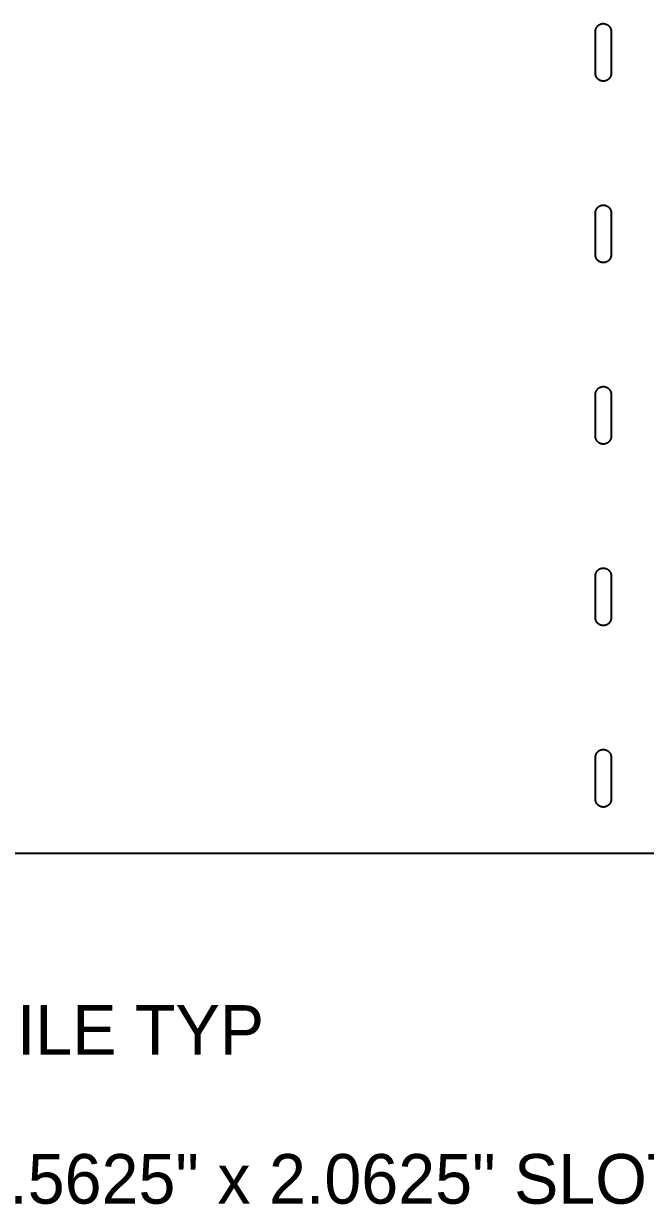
# Model space of a CAD drawing. Header units: inches. Extents: x 4 to 268, y 4 to 172.
# Drawn here: x 55.03 to 77.29, y 65.85 to 108.14 of the extents above; entities that cross this region are included whole.
import ezdxf

# ---------------------------------------------------------------- set-up
doc = ezdxf.new("R2010")
doc.units = ezdxf.units.IN
doc.header["$MEASUREMENT"] = 0

msp = doc.modelspace()

# ---------------------------------------------------------------- linework, layer by layer
at = {"layer": 'OUTLINE'}
for p, q in [((75.507, 107.875), (75.508, 107.889)), ((75.507, 107.861), (75.507, 107.875)), ((75.507, 106.361), (75.507, 107.861)), ((75.508, 107.889), (75.51, 107.902)), ((75.51, 107.902), (75.512, 107.916)), ((75.512, 107.916), (75.515, 107.929)), ((75.515, 107.929), (75.519, 107.943)), ((75.519, 107.943), (75.523, 107.956)), ((75.523, 107.956), (75.528, 107.969)), ((75.528, 107.969), (75.534, 107.981)), ((75.534, 107.981), (75.54, 107.994)), ((75.54, 107.994), (75.547, 108.006)), ((75.547, 108.006), (75.554, 108.017)), ((75.554, 108.017), (75.562, 108.029)), ((75.562, 108.029), (75.571, 108.04)), ((75.571, 108.04), (75.58, 108.05)), ((75.58, 108.05), (75.589, 108.06)), ((75.589, 108.06), (75.599, 108.07)), ((75.599, 108.07), (75.61, 108.079)), ((75.61, 108.079), (75.621, 108.087)), ((75.621, 108.087), (75.632, 108.095)), ((75.632, 108.095), (75.644, 108.102)), ((75.644, 108.102), (75.656, 108.109)), ((75.656, 108.109), (75.668, 108.115)), ((75.668, 108.115), (75.681, 108.121)), ((75.681, 108.121), (75.693, 108.126)), ((75.693, 108.126), (75.707, 108.13)), ((75.707, 108.13), (75.72, 108.134)), ((75.72, 108.134), (75.733, 108.137)), ((75.733, 108.137), (75.747, 108.139)), ((75.747, 108.139), (75.761, 108.141)), ((75.761, 108.141), (75.774, 108.142)), ((75.774, 108.142), (75.788, 108.142)), ((75.788, 108.142), (75.802, 108.142)), ((75.802, 108.142), (75.816, 108.141)), ((75.816, 108.141), (75.829, 108.139)), ((75.829, 108.139), (75.843, 108.137)), ((75.843, 108.137), (75.857, 108.134)), ((75.857, 108.134), (75.87, 108.13)), ((75.87, 108.13), (75.883, 108.126)), ((75.883, 108.126), (75.896, 108.121)), ((75.896, 108.121), (75.908, 108.115)), ((75.908, 108.115), (75.921, 108.109)), ((75.921, 108.109), (75.933, 108.102)), ((75.933, 108.102), (75.944, 108.095)), ((75.944, 108.095), (75.956, 108.087)), ((75.956, 108.087), (75.967, 108.079)), ((75.967, 108.079), (75.977, 108.07)), ((75.977, 108.07), (75.987, 108.06)), ((75.987, 108.06), (75.997, 108.05)), ((75.997, 108.05), (76.006, 108.04)), ((76.006, 108.04), (76.014, 108.029)), ((76.014, 108.029), (76.022, 108.017)), ((76.022, 108.017), (76.029, 108.006)), ((76.029, 108.006), (76.036, 107.994)), ((76.036, 107.994), (76.042, 107.981)), ((76.042, 107.981), (76.048, 107.969)), ((76.048, 107.969), (76.053, 107.956)), ((76.053, 107.956), (76.057, 107.943)), ((76.057, 107.943), (76.061, 107.929)), ((76.061, 107.929), (76.064, 107.916)), ((76.064, 107.916), (76.066, 107.902)), ((76.066, 107.902), (76.068, 107.889)), ((76.068, 107.889), (76.069, 107.875)), ((76.069, 107.875), (76.069, 107.861)), ((76.069, 107.861), (76.069, 106.361)), ((75.507, 106.354), (75.507, 106.361)), ((75.507, 106.347), (75.507, 106.354)), ((75.508, 106.34), (75.507, 106.347)), ((75.508, 106.334), (75.508, 106.34)), ((75.509, 106.327), (75.508, 106.334)), ((75.51, 106.32), (75.509, 106.327)), ((75.511, 106.313), (75.51, 106.32)), ((75.512, 106.306), (75.511, 106.313)), ((75.514, 106.299), (75.512, 106.306)), ((75.515, 106.293), (75.514, 106.299)), ((75.517, 106.286), (75.515, 106.293)), ((75.519, 106.279), (75.517, 106.286)), ((75.521, 106.273), (75.519, 106.279)), ((75.523, 106.266), (75.521, 106.273)), ((75.526, 106.26), (75.523, 106.266)), ((75.528, 106.253), (75.526, 106.26)), ((75.531, 106.247), (75.528, 106.253)), ((75.534, 106.241), (75.531, 106.247)), ((75.537, 106.235), (75.534, 106.241)), ((75.54, 106.229), (75.537, 106.235)), ((75.543, 106.222), (75.54, 106.229)), ((75.547, 106.217), (75.543, 106.222)), ((75.551, 106.211), (75.547, 106.217)), ((75.554, 106.205), (75.551, 106.211)), ((75.558, 106.199), (75.554, 106.205)), ((75.562, 106.194), (75.558, 106.199)), ((75.566, 106.188), (75.562, 106.194)), ((75.571, 106.183), (75.566, 106.188)), ((75.575, 106.177), (75.571, 106.183)), ((75.58, 106.172), (75.575, 106.177)), ((75.584, 106.167), (75.58, 106.172)), ((75.589, 106.162), (75.584, 106.167)), ((75.594, 106.157), (75.589, 106.162)), ((75.599, 106.153), (75.594, 106.157)), ((75.982, 106.157), (75.977, 106.153)), ((75.987, 106.162), (75.982, 106.157)), ((75.992, 106.167), (75.987, 106.162)), ((75.997, 106.172), (75.992, 106.167)), ((76.001, 106.177), (75.997, 106.172)), ((76.006, 106.183), (76.001, 106.177)), ((76.01, 106.188), (76.006, 106.183)), ((76.014, 106.194), (76.01, 106.188)), ((76.018, 106.199), (76.014, 106.194)), ((76.022, 106.205), (76.018, 106.199)), ((76.026, 106.211), (76.022, 106.205)), ((76.029, 106.217), (76.026, 106.211)), ((76.033, 106.222), (76.029, 106.217)), ((76.036, 106.229), (76.033, 106.222)), ((76.039, 106.235), (76.036, 106.229)), ((76.042, 106.241), (76.039, 106.235)), ((76.045, 106.247), (76.042, 106.241)), ((76.048, 106.253), (76.045, 106.247)), ((76.051, 106.26), (76.048, 106.253)), ((76.053, 106.266), (76.051, 106.26)), ((76.055, 106.273), (76.053, 106.266)), ((76.057, 106.279), (76.055, 106.273)), ((76.059, 106.286), (76.057, 106.279)), ((76.061, 106.293), (76.059, 106.286)), ((76.063, 106.299), (76.061, 106.293)), ((76.064, 106.306), (76.063, 106.299)), ((76.065, 106.313), (76.064, 106.306)), ((76.066, 106.32), (76.065, 106.313)), ((76.067, 106.327), (76.066, 106.32)), ((76.068, 106.334), (76.067, 106.327)), ((76.069, 106.34), (76.068, 106.334)), ((76.069, 106.361), (76.069, 106.354)), ((76.069, 106.354), (76.069, 106.347)), ((76.069, 106.347), (76.069, 106.34)), ((75.604, 106.148), (75.599, 106.153)), ((75.61, 106.144), (75.604, 106.148)), ((75.615, 106.139), (75.61, 106.144)), ((75.621, 106.135), (75.615, 106.139)), ((75.626, 106.131), (75.621, 106.135)), ((75.632, 106.127), (75.626, 106.131)), ((75.638, 106.123), (75.632, 106.127)), ((75.644, 106.12), (75.638, 106.123)), ((75.65, 106.116), (75.644, 106.12)), ((75.656, 106.113), (75.65, 106.116)), ((75.662, 106.11), (75.656, 106.113)), ((75.668, 106.107), (75.662, 106.11)), ((75.674, 106.104), (75.668, 106.107)), ((75.681, 106.101), (75.674, 106.104)), ((75.687, 106.099), (75.681, 106.101)), ((75.693, 106.096), (75.687, 106.099)), ((75.7, 106.094), (75.693, 106.096)), ((75.707, 106.092), (75.7, 106.094)), ((75.713, 106.09), (75.707, 106.092)), ((75.72, 106.088), (75.713, 106.09)), ((75.727, 106.087), (75.72, 106.088)), ((75.733, 106.085), (75.727, 106.087)), ((75.74, 106.084), (75.733, 106.085)), ((75.747, 106.083), (75.74, 106.084)), ((75.754, 106.082), (75.747, 106.083)), ((75.761, 106.081), (75.754, 106.082)), ((75.768, 106.081), (75.761, 106.081)), ((75.774, 106.08), (75.768, 106.081)), ((75.781, 106.08), (75.774, 106.08)), ((75.788, 106.08), (75.781, 106.08)), ((75.795, 106.08), (75.788, 106.08)), ((75.802, 106.08), (75.795, 106.08)), ((75.809, 106.081), (75.802, 106.08)), ((75.816, 106.081), (75.809, 106.081)), ((75.823, 106.082), (75.816, 106.081)), ((75.829, 106.083), (75.823, 106.082)), ((75.836, 106.084), (75.829, 106.083)), ((75.843, 106.085), (75.836, 106.084)), ((75.85, 106.087), (75.843, 106.085)), ((75.857, 106.088), (75.85, 106.087)), ((75.863, 106.09), (75.857, 106.088)), ((75.87, 106.092), (75.863, 106.09)), ((75.876, 106.094), (75.87, 106.092)), ((75.883, 106.096), (75.876, 106.094)), ((75.889, 106.099), (75.883, 106.096)), ((75.896, 106.101), (75.889, 106.099)), ((75.902, 106.104), (75.896, 106.101)), ((75.908, 106.107), (75.902, 106.104)), ((75.915, 106.11), (75.908, 106.107)), ((75.921, 106.113), (75.915, 106.11)), ((75.927, 106.116), (75.921, 106.113)), ((75.933, 106.12), (75.927, 106.116)), ((75.939, 106.123), (75.933, 106.12)), ((75.944, 106.127), (75.939, 106.123)), ((75.95, 106.131), (75.944, 106.127)), ((75.956, 106.135), (75.95, 106.131)), ((75.961, 106.139), (75.956, 106.135)), ((75.967, 106.144), (75.961, 106.139)), ((75.972, 106.148), (75.967, 106.144)), ((75.977, 106.153), (75.972, 106.148)), ((75.54, 101.494), (75.547, 101.506)), ((75.547, 101.506), (75.554, 101.517)), ((75.554, 101.517), (75.562, 101.529)), ((75.562, 101.529), (75.571, 101.54)), ((75.571, 101.54), (75.58, 101.55)), ((75.58, 101.55), (75.589, 101.56)), ((75.589, 101.56), (75.599, 101.57)), ((75.599, 101.57), (75.61, 101.579)), ((75.61, 101.579), (75.621, 101.587)), ((75.621, 101.587), (75.632, 101.595)), ((75.632, 101.595), (75.644, 101.602)), ((75.644, 101.602), (75.656, 101.609)), ((75.656, 101.609), (75.668, 101.615)), ((75.668, 101.615), (75.681, 101.621)), ((75.681, 101.621), (75.693, 101.626)), ((75.693, 101.626), (75.707, 101.63)), ((75.707, 101.63), (75.72, 101.634)), ((75.72, 101.634), (75.733, 101.637)), ((75.733, 101.637), (75.747, 101.639)), ((75.747, 101.639), (75.761, 101.641)), ((75.761, 101.641), (75.774, 101.642)), ((75.774, 101.642), (75.788, 101.642)), ((75.788, 101.642), (75.802, 101.642)), ((75.802, 101.642), (75.816, 101.641)), ((75.816, 101.641), (75.829, 101.639)), ((75.829, 101.639), (75.843, 101.637)), ((75.843, 101.637), (75.857, 101.634)), ((75.857, 101.634), (75.87, 101.63)), ((75.87, 101.63), (75.883, 101.626)), ((75.883, 101.626), (75.896, 101.621)), ((75.896, 101.621), (75.908, 101.615)), ((75.908, 101.615), (75.921, 101.609)), ((75.921, 101.609), (75.933, 101.602)), ((75.933, 101.602), (75.944, 101.595)), ((75.944, 101.595), (75.956, 101.587)), ((75.956, 101.587), (75.967, 101.579)), ((75.967, 101.579), (75.977, 101.57)), ((75.977, 101.57), (75.987, 101.56)), ((75.987, 101.56), (75.997, 101.55)), ((75.997, 101.55), (76.006, 101.54)), ((76.006, 101.54), (76.014, 101.529)), ((76.014, 101.529), (76.022, 101.517)), ((76.022, 101.517), (76.029, 101.506)), ((76.029, 101.506), (76.036, 101.494)), ((75.507, 101.375), (75.508, 101.389)), ((75.507, 101.361), (75.507, 101.375)), ((75.507, 99.861), (75.507, 101.361)), ((75.508, 101.389), (75.51, 101.402)), ((75.51, 101.402), (75.512, 101.416)), ((75.512, 101.416), (75.515, 101.429)), ((75.515, 101.429), (75.519, 101.443)), ((75.519, 101.443), (75.523, 101.456)), ((75.523, 101.456), (75.528, 101.469)), ((75.528, 101.469), (75.534, 101.481)), ((75.534, 101.481), (75.54, 101.494)), ((76.036, 101.494), (76.042, 101.481)), ((76.042, 101.481), (76.048, 101.469)), ((76.048, 101.469), (76.053, 101.456)), ((76.053, 101.456), (76.057, 101.443)), ((76.057, 101.443), (76.061, 101.429)), ((76.061, 101.429), (76.064, 101.416)), ((76.064, 101.416), (76.066, 101.402)), ((76.066, 101.402), (76.068, 101.389)), ((76.068, 101.389), (76.069, 101.375)), ((76.069, 101.375), (76.069, 101.361)), ((76.069, 101.361), (76.069, 99.861)), ((75.507, 99.854), (75.507, 99.861)), ((75.507, 99.847), (75.507, 99.854)), ((75.508, 99.84), (75.507, 99.847)), ((75.508, 99.834), (75.508, 99.84)), ((75.509, 99.827), (75.508, 99.834)), ((75.51, 99.82), (75.509, 99.827)), ((75.511, 99.813), (75.51, 99.82)), ((75.512, 99.806), (75.511, 99.813)), ((76.065, 99.813), (76.064, 99.806)), ((76.066, 99.82), (76.065, 99.813)), ((76.067, 99.827), (76.066, 99.82)), ((76.068, 99.834), (76.067, 99.827)), ((76.069, 99.84), (76.068, 99.834)), ((76.069, 99.861), (76.069, 99.854)), ((76.069, 99.854), (76.069, 99.847)), ((76.069, 99.847), (76.069, 99.84)), ((75.514, 99.799), (75.512, 99.806)), ((75.515, 99.793), (75.514, 99.799)), ((75.517, 99.786), (75.515, 99.793)), ((75.519, 99.779), (75.517, 99.786)), ((75.521, 99.773), (75.519, 99.779)), ((75.523, 99.766), (75.521, 99.773)), ((75.526, 99.76), (75.523, 99.766)), ((75.528, 99.753), (75.526, 99.76)), ((75.531, 99.747), (75.528, 99.753)), ((75.534, 99.741), (75.531, 99.747)), ((75.537, 99.735), (75.534, 99.741)), ((75.54, 99.729), (75.537, 99.735)), ((75.543, 99.722), (75.54, 99.729)), ((75.547, 99.717), (75.543, 99.722)), ((75.551, 99.711), (75.547, 99.717)), ((75.554, 99.705), (75.551, 99.711)), ((75.558, 99.699), (75.554, 99.705)), ((75.562, 99.694), (75.558, 99.699)), ((75.566, 99.688), (75.562, 99.694)), ((75.571, 99.683), (75.566, 99.688)), ((75.575, 99.677), (75.571, 99.683)), ((75.58, 99.672), (75.575, 99.677)), ((75.584, 99.667), (75.58, 99.672)), ((75.589, 99.662), (75.584, 99.667)), ((75.594, 99.657), (75.589, 99.662)), ((75.599, 99.653), (75.594, 99.657)), ((75.604, 99.648), (75.599, 99.653)), ((75.61, 99.644), (75.604, 99.648)), ((75.615, 99.639), (75.61, 99.644)), ((75.621, 99.635), (75.615, 99.639)), ((75.626, 99.631), (75.621, 99.635)), ((75.632, 99.627), (75.626, 99.631)), ((75.638, 99.623), (75.632, 99.627)), ((75.644, 99.62), (75.638, 99.623)), ((75.65, 99.616), (75.644, 99.62)), ((75.656, 99.613), (75.65, 99.616)), ((75.662, 99.61), (75.656, 99.613)), ((75.668, 99.607), (75.662, 99.61)), ((75.674, 99.604), (75.668, 99.607)), ((75.681, 99.601), (75.674, 99.604)), ((75.687, 99.599), (75.681, 99.601)), ((75.693, 99.596), (75.687, 99.599)), ((75.7, 99.594), (75.693, 99.596)), ((75.707, 99.592), (75.7, 99.594)), ((75.713, 99.59), (75.707, 99.592)), ((75.72, 99.588), (75.713, 99.59)), ((75.727, 99.587), (75.72, 99.588)), ((75.733, 99.585), (75.727, 99.587)), ((75.74, 99.584), (75.733, 99.585)), ((75.747, 99.583), (75.74, 99.584)), ((75.754, 99.582), (75.747, 99.583)), ((75.761, 99.581), (75.754, 99.582)), ((75.768, 99.581), (75.761, 99.581)), ((75.774, 99.58), (75.768, 99.581)), ((75.781, 99.58), (75.774, 99.58)), ((75.788, 99.58), (75.781, 99.58)), ((75.795, 99.58), (75.788, 99.58)), ((75.802, 99.58), (75.795, 99.58)), ((75.809, 99.581), (75.802, 99.58)), ((75.816, 99.581), (75.809, 99.581)), ((75.823, 99.582), (75.816, 99.581)), ((75.829, 99.583), (75.823, 99.582)), ((75.836, 99.584), (75.829, 99.583)), ((75.843, 99.585), (75.836, 99.584)), ((75.85, 99.587), (75.843, 99.585)), ((75.857, 99.588), (75.85, 99.587)), ((75.863, 99.59), (75.857, 99.588)), ((75.87, 99.592), (75.863, 99.59)), ((75.876, 99.594), (75.87, 99.592)), ((75.883, 99.596), (75.876, 99.594)), ((75.889, 99.599), (75.883, 99.596)), ((75.896, 99.601), (75.889, 99.599)), ((75.902, 99.604), (75.896, 99.601)), ((75.908, 99.607), (75.902, 99.604)), ((75.915, 99.61), (75.908, 99.607)), ((75.921, 99.613), (75.915, 99.61)), ((75.927, 99.616), (75.921, 99.613)), ((75.933, 99.62), (75.927, 99.616)), ((75.939, 99.623), (75.933, 99.62)), ((75.944, 99.627), (75.939, 99.623)), ((75.95, 99.631), (75.944, 99.627)), ((75.956, 99.635), (75.95, 99.631)), ((75.961, 99.639), (75.956, 99.635)), ((75.967, 99.644), (75.961, 99.639)), ((75.972, 99.648), (75.967, 99.644)), ((75.977, 99.653), (75.972, 99.648)), ((75.982, 99.657), (75.977, 99.653)), ((75.987, 99.662), (75.982, 99.657)), ((75.992, 99.667), (75.987, 99.662)), ((75.997, 99.672), (75.992, 99.667)), ((76.001, 99.677), (75.997, 99.672)), ((76.006, 99.683), (76.001, 99.677)), ((76.01, 99.688), (76.006, 99.683)), ((76.014, 99.694), (76.01, 99.688)), ((76.018, 99.699), (76.014, 99.694)), ((76.022, 99.705), (76.018, 99.699)), ((76.026, 99.711), (76.022, 99.705)), ((76.029, 99.717), (76.026, 99.711)), ((76.033, 99.722), (76.029, 99.717)), ((76.036, 99.729), (76.033, 99.722)), ((76.039, 99.735), (76.036, 99.729)), ((76.042, 99.741), (76.039, 99.735)), ((76.045, 99.747), (76.042, 99.741)), ((76.048, 99.753), (76.045, 99.747)), ((76.051, 99.76), (76.048, 99.753)), ((76.053, 99.766), (76.051, 99.76)), ((76.055, 99.773), (76.053, 99.766)), ((76.057, 99.779), (76.055, 99.773)), ((76.059, 99.786), (76.057, 99.779)), ((76.061, 99.793), (76.059, 99.786)), ((76.063, 99.799), (76.061, 99.793)), ((76.064, 99.806), (76.063, 99.799)), ((75.507, 94.875), (75.508, 94.889)), ((75.507, 94.861), (75.507, 94.875)), ((75.507, 93.361), (75.507, 94.861)), ((75.508, 94.889), (75.51, 94.902)), ((75.51, 94.902), (75.512, 94.916)), ((75.512, 94.916), (75.515, 94.929)), ((75.515, 94.929), (75.519, 94.943)), ((75.519, 94.943), (75.523, 94.956)), ((75.523, 94.956), (75.528, 94.969)), ((75.528, 94.969), (75.534, 94.981)), ((75.534, 94.981), (75.54, 94.994)), ((75.54, 94.994), (75.547, 95.006)), ((75.547, 95.006), (75.554, 95.017)), ((75.554, 95.017), (75.562, 95.029)), ((75.562, 95.029), (75.571, 95.04)), ((75.571, 95.04), (75.58, 95.05)), ((75.58, 95.05), (75.589, 95.06)), ((75.589, 95.06), (75.599, 95.07)), ((75.599, 95.07), (75.61, 95.079)), ((75.61, 95.079), (75.621, 95.087)), ((75.621, 95.087), (75.632, 95.095)), ((75.632, 95.095), (75.644, 95.102)), ((75.644, 95.102), (75.656, 95.109)), ((75.656, 95.109), (75.668, 95.115)), ((75.668, 95.115), (75.681, 95.121)), ((75.681, 95.121), (75.693, 95.126)), ((75.693, 95.126), (75.707, 95.13)), ((75.707, 95.13), (75.72, 95.134)), ((75.72, 95.134), (75.733, 95.137)), ((75.733, 95.137), (75.747, 95.139)), ((75.747, 95.139), (75.761, 95.141)), ((75.761, 95.141), (75.774, 95.142)), ((75.774, 95.142), (75.788, 95.142)), ((75.788, 95.142), (75.802, 95.142)), ((75.802, 95.142), (75.816, 95.141)), ((75.816, 95.141), (75.829, 95.139)), ((75.829, 95.139), (75.843, 95.137)), ((75.843, 95.137), (75.857, 95.134)), ((75.857, 95.134), (75.87, 95.13)), ((75.87, 95.13), (75.883, 95.126)), ((75.883, 95.126), (75.896, 95.121)), ((75.896, 95.121), (75.908, 95.115)), ((75.908, 95.115), (75.921, 95.109)), ((75.921, 95.109), (75.933, 95.102)), ((75.933, 95.102), (75.944, 95.095)), ((75.944, 95.095), (75.956, 95.087)), ((75.956, 95.087), (75.967, 95.079)), ((75.967, 95.079), (75.977, 95.07)), ((75.977, 95.07), (75.987, 95.06)), ((75.987, 95.06), (75.997, 95.05)), ((75.997, 95.05), (76.006, 95.04)), ((76.006, 95.04), (76.014, 95.029)), ((76.014, 95.029), (76.022, 95.017)), ((76.022, 95.017), (76.029, 95.006)), ((76.029, 95.006), (76.036, 94.994)), ((76.036, 94.994), (76.042, 94.981)), ((76.042, 94.981), (76.048, 94.969)), ((76.048, 94.969), (76.053, 94.956)), ((76.053, 94.956), (76.057, 94.943)), ((76.057, 94.943), (76.061, 94.929)), ((76.061, 94.929), (76.064, 94.916)), ((76.064, 94.916), (76.066, 94.902)), ((76.066, 94.902), (76.068, 94.889)), ((76.068, 94.889), (76.069, 94.875)), ((76.069, 94.875), (76.069, 94.861)), ((76.069, 94.861), (76.069, 93.361)), ((75.507, 93.354), (75.507, 93.361)), ((75.507, 93.347), (75.507, 93.354)), ((75.508, 93.34), (75.507, 93.347)), ((75.508, 93.334), (75.508, 93.34)), ((75.509, 93.327), (75.508, 93.334)), ((75.51, 93.32), (75.509, 93.327)), ((75.511, 93.313), (75.51, 93.32)), ((75.512, 93.306), (75.511, 93.313)), ((75.514, 93.299), (75.512, 93.306)), ((75.515, 93.293), (75.514, 93.299)), ((75.517, 93.286), (75.515, 93.293)), ((75.519, 93.279), (75.517, 93.286)), ((75.521, 93.273), (75.519, 93.279)), ((75.523, 93.266), (75.521, 93.273)), ((75.526, 93.26), (75.523, 93.266)), ((75.528, 93.253), (75.526, 93.26)), ((75.531, 93.247), (75.528, 93.253)), ((75.534, 93.241), (75.531, 93.247)), ((75.537, 93.235), (75.534, 93.241)), ((75.54, 93.229), (75.537, 93.235)), ((75.543, 93.222), (75.54, 93.229)), ((75.547, 93.217), (75.543, 93.222)), ((75.551, 93.211), (75.547, 93.217)), ((75.554, 93.205), (75.551, 93.211)), ((75.558, 93.199), (75.554, 93.205)), ((75.562, 93.194), (75.558, 93.199)), ((75.566, 93.188), (75.562, 93.194)), ((75.571, 93.183), (75.566, 93.188)), ((75.575, 93.177), (75.571, 93.183)), ((75.58, 93.172), (75.575, 93.177)), ((75.584, 93.167), (75.58, 93.172)), ((75.589, 93.162), (75.584, 93.167)), ((75.594, 93.157), (75.589, 93.162)), ((75.599, 93.153), (75.594, 93.157)), ((75.604, 93.148), (75.599, 93.153)), ((75.61, 93.144), (75.604, 93.148)), ((75.615, 93.139), (75.61, 93.144)), ((75.621, 93.135), (75.615, 93.139)), ((75.626, 93.131), (75.621, 93.135)), ((75.632, 93.127), (75.626, 93.131)), ((75.638, 93.123), (75.632, 93.127)), ((75.644, 93.12), (75.638, 93.123)), ((75.65, 93.116), (75.644, 93.12)), ((75.656, 93.113), (75.65, 93.116)), ((75.662, 93.11), (75.656, 93.113)), ((75.668, 93.107), (75.662, 93.11)), ((75.674, 93.104), (75.668, 93.107)), ((75.681, 93.101), (75.674, 93.104)), ((75.687, 93.099), (75.681, 93.101)), ((75.693, 93.096), (75.687, 93.099)), ((75.7, 93.094), (75.693, 93.096)), ((75.707, 93.092), (75.7, 93.094)), ((75.713, 93.09), (75.707, 93.092)), ((75.72, 93.088), (75.713, 93.09)), ((75.727, 93.087), (75.72, 93.088)), ((75.733, 93.085), (75.727, 93.087)), ((75.74, 93.084), (75.733, 93.085)), ((75.747, 93.083), (75.74, 93.084)), ((75.754, 93.082), (75.747, 93.083)), ((75.761, 93.081), (75.754, 93.082)), ((75.768, 93.081), (75.761, 93.081)), ((75.774, 93.08), (75.768, 93.081)), ((75.781, 93.08), (75.774, 93.08)), ((75.788, 93.08), (75.781, 93.08)), ((75.795, 93.08), (75.788, 93.08)), ((75.802, 93.08), (75.795, 93.08)), ((75.809, 93.081), (75.802, 93.08)), ((75.816, 93.081), (75.809, 93.081)), ((75.823, 93.082), (75.816, 93.081)), ((75.829, 93.083), (75.823, 93.082)), ((75.836, 93.084), (75.829, 93.083)), ((75.843, 93.085), (75.836, 93.084)), ((75.85, 93.087), (75.843, 93.085)), ((75.857, 93.088), (75.85, 93.087)), ((75.863, 93.09), (75.857, 93.088)), ((75.87, 93.092), (75.863, 93.09)), ((75.876, 93.094), (75.87, 93.092)), ((75.883, 93.096), (75.876, 93.094)), ((75.889, 93.099), (75.883, 93.096)), ((75.896, 93.101), (75.889, 93.099)), ((75.902, 93.104), (75.896, 93.101)), ((75.908, 93.107), (75.902, 93.104)), ((75.915, 93.11), (75.908, 93.107)), ((75.921, 93.113), (75.915, 93.11)), ((75.927, 93.116), (75.921, 93.113)), ((75.933, 93.12), (75.927, 93.116)), ((75.939, 93.123), (75.933, 93.12)), ((75.944, 93.127), (75.939, 93.123)), ((75.95, 93.131), (75.944, 93.127)), ((75.956, 93.135), (75.95, 93.131)), ((75.961, 93.139), (75.956, 93.135)), ((75.967, 93.144), (75.961, 93.139)), ((75.972, 93.148), (75.967, 93.144)), ((75.977, 93.153), (75.972, 93.148)), ((75.982, 93.157), (75.977, 93.153)), ((75.987, 93.162), (75.982, 93.157)), ((75.992, 93.167), (75.987, 93.162)), ((75.997, 93.172), (75.992, 93.167)), ((76.001, 93.177), (75.997, 93.172)), ((76.006, 93.183), (76.001, 93.177)), ((76.01, 93.188), (76.006, 93.183)), ((76.014, 93.194), (76.01, 93.188)), ((76.018, 93.199), (76.014, 93.194)), ((76.022, 93.205), (76.018, 93.199)), ((76.026, 93.211), (76.022, 93.205)), ((76.029, 93.217), (76.026, 93.211)), ((76.033, 93.222), (76.029, 93.217)), ((76.036, 93.229), (76.033, 93.222)), ((76.039, 93.235), (76.036, 93.229)), ((76.042, 93.241), (76.039, 93.235)), ((76.045, 93.247), (76.042, 93.241)), ((76.048, 93.253), (76.045, 93.247)), ((76.051, 93.26), (76.048, 93.253)), ((76.053, 93.266), (76.051, 93.26)), ((76.055, 93.273), (76.053, 93.266)), ((76.057, 93.279), (76.055, 93.273)), ((76.059, 93.286), (76.057, 93.279)), ((76.061, 93.293), (76.059, 93.286)), ((76.063, 93.299), (76.061, 93.293)), ((76.064, 93.306), (76.063, 93.299)), ((76.065, 93.313), (76.064, 93.306)), ((76.066, 93.32), (76.065, 93.313)), ((76.067, 93.327), (76.066, 93.32)), ((76.068, 93.334), (76.067, 93.327)), ((76.069, 93.34), (76.068, 93.334)), ((76.069, 93.361), (76.069, 93.354)), ((76.069, 93.354), (76.069, 93.347)), ((76.069, 93.347), (76.069, 93.34)), ((75.508, 88.389), (75.51, 88.402)), ((75.51, 88.402), (75.512, 88.416)), ((75.512, 88.416), (75.515, 88.429)), ((75.515, 88.429), (75.519, 88.443)), ((75.519, 88.443), (75.523, 88.456)), ((75.523, 88.456), (75.528, 88.469)), ((75.528, 88.469), (75.534, 88.481)), ((75.534, 88.481), (75.54, 88.494)), ((75.54, 88.494), (75.547, 88.506)), ((75.547, 88.506), (75.554, 88.517)), ((75.554, 88.517), (75.562, 88.529)), ((75.562, 88.529), (75.571, 88.54)), ((75.571, 88.54), (75.58, 88.55)), ((75.58, 88.55), (75.589, 88.56)), ((75.589, 88.56), (75.599, 88.57)), ((75.599, 88.57), (75.61, 88.579)), ((75.61, 88.579), (75.621, 88.587)), ((75.621, 88.587), (75.632, 88.595)), ((75.632, 88.595), (75.644, 88.602)), ((75.644, 88.602), (75.656, 88.609)), ((75.656, 88.609), (75.668, 88.615)), ((75.668, 88.615), (75.681, 88.621)), ((75.681, 88.621), (75.693, 88.626)), ((75.693, 88.626), (75.707, 88.63)), ((75.707, 88.63), (75.72, 88.634)), ((75.72, 88.634), (75.733, 88.637)), ((75.733, 88.637), (75.747, 88.639)), ((75.747, 88.639), (75.761, 88.641)), ((75.761, 88.641), (75.774, 88.642)), ((75.774, 88.642), (75.788, 88.642)), ((75.788, 88.642), (75.802, 88.642)), ((75.802, 88.642), (75.816, 88.641)), ((75.816, 88.641), (75.829, 88.639)), ((75.829, 88.639), (75.843, 88.637)), ((75.843, 88.637), (75.857, 88.634)), ((75.857, 88.634), (75.87, 88.63)), ((75.87, 88.63), (75.883, 88.626)), ((75.883, 88.626), (75.896, 88.621)), ((75.896, 88.621), (75.908, 88.615)), ((75.908, 88.615), (75.921, 88.609)), ((75.921, 88.609), (75.933, 88.602)), ((75.933, 88.602), (75.944, 88.595)), ((75.944, 88.595), (75.956, 88.587)), ((75.956, 88.587), (75.967, 88.579)), ((75.967, 88.579), (75.977, 88.57)), ((75.977, 88.57), (75.987, 88.56)), ((75.987, 88.56), (75.997, 88.55)), ((75.997, 88.55), (76.006, 88.54)), ((76.006, 88.54), (76.014, 88.529)), ((76.014, 88.529), (76.022, 88.517)), ((76.022, 88.517), (76.029, 88.506)), ((76.029, 88.506), (76.036, 88.494)), ((76.036, 88.494), (76.042, 88.481)), ((76.042, 88.481), (76.048, 88.469)), ((76.048, 88.469), (76.053, 88.456)), ((76.053, 88.456), (76.057, 88.443)), ((76.057, 88.443), (76.061, 88.429)), ((76.061, 88.429), (76.064, 88.416)), ((76.064, 88.416), (76.066, 88.402)), ((76.066, 88.402), (76.068, 88.389)), ((75.507, 88.375), (75.508, 88.389)), ((75.507, 88.361), (75.507, 88.375)), ((75.507, 86.861), (75.507, 88.361)), ((76.068, 88.389), (76.069, 88.375)), ((76.069, 88.375), (76.069, 88.361)), ((76.069, 88.361), (76.069, 86.861)), ((75.507, 86.854), (75.507, 86.861)), ((75.507, 86.847), (75.507, 86.854)), ((75.508, 86.84), (75.507, 86.847)), ((75.508, 86.834), (75.508, 86.84)), ((75.509, 86.827), (75.508, 86.834)), ((75.51, 86.82), (75.509, 86.827)), ((75.511, 86.813), (75.51, 86.82)), ((75.512, 86.806), (75.511, 86.813)), ((75.514, 86.799), (75.512, 86.806)), ((75.515, 86.793), (75.514, 86.799)), ((75.517, 86.786), (75.515, 86.793)), ((75.519, 86.779), (75.517, 86.786)), ((75.521, 86.773), (75.519, 86.779)), ((75.523, 86.766), (75.521, 86.773)), ((75.526, 86.76), (75.523, 86.766)), ((75.528, 86.753), (75.526, 86.76)), ((75.531, 86.747), (75.528, 86.753)), ((75.534, 86.741), (75.531, 86.747)), ((75.537, 86.735), (75.534, 86.741)), ((75.54, 86.729), (75.537, 86.735)), ((75.543, 86.722), (75.54, 86.729)), ((75.547, 86.717), (75.543, 86.722)), ((75.551, 86.711), (75.547, 86.717)), ((75.554, 86.705), (75.551, 86.711)), ((75.558, 86.699), (75.554, 86.705)), ((76.022, 86.705), (76.018, 86.699)), ((76.026, 86.711), (76.022, 86.705)), ((76.029, 86.717), (76.026, 86.711)), ((76.033, 86.722), (76.029, 86.717)), ((76.036, 86.729), (76.033, 86.722)), ((76.039, 86.735), (76.036, 86.729)), ((76.042, 86.741), (76.039, 86.735)), ((76.045, 86.747), (76.042, 86.741)), ((76.048, 86.753), (76.045, 86.747)), ((76.051, 86.76), (76.048, 86.753)), ((76.053, 86.766), (76.051, 86.76)), ((76.055, 86.773), (76.053, 86.766)), ((76.057, 86.779), (76.055, 86.773)), ((76.059, 86.786), (76.057, 86.779)), ((76.061, 86.793), (76.059, 86.786)), ((76.063, 86.799), (76.061, 86.793)), ((76.064, 86.806), (76.063, 86.799)), ((76.065, 86.813), (76.064, 86.806)), ((76.066, 86.82), (76.065, 86.813)), ((76.067, 86.827), (76.066, 86.82)), ((76.068, 86.834), (76.067, 86.827)), ((76.069, 86.84), (76.068, 86.834)), ((76.069, 86.861), (76.069, 86.854)), ((76.069, 86.854), (76.069, 86.847)), ((76.069, 86.847), (76.069, 86.84)), ((75.562, 86.694), (75.558, 86.699)), ((75.566, 86.688), (75.562, 86.694)), ((75.571, 86.683), (75.566, 86.688)), ((75.575, 86.677), (75.571, 86.683)), ((75.58, 86.672), (75.575, 86.677)), ((75.584, 86.667), (75.58, 86.672)), ((75.589, 86.662), (75.584, 86.667)), ((75.594, 86.657), (75.589, 86.662)), ((75.599, 86.653), (75.594, 86.657)), ((75.604, 86.648), (75.599, 86.653)), ((75.61, 86.644), (75.604, 86.648)), ((75.615, 86.639), (75.61, 86.644)), ((75.621, 86.635), (75.615, 86.639)), ((75.626, 86.631), (75.621, 86.635)), ((75.632, 86.627), (75.626, 86.631)), ((75.638, 86.623), (75.632, 86.627)), ((75.644, 86.62), (75.638, 86.623)), ((75.65, 86.616), (75.644, 86.62)), ((75.656, 86.613), (75.65, 86.616)), ((75.662, 86.61), (75.656, 86.613)), ((75.668, 86.607), (75.662, 86.61)), ((75.674, 86.604), (75.668, 86.607)), ((75.681, 86.601), (75.674, 86.604)), ((75.687, 86.599), (75.681, 86.601)), ((75.693, 86.596), (75.687, 86.599)), ((75.7, 86.594), (75.693, 86.596)), ((75.707, 86.592), (75.7, 86.594)), ((75.713, 86.59), (75.707, 86.592)), ((75.72, 86.588), (75.713, 86.59)), ((75.727, 86.587), (75.72, 86.588)), ((75.733, 86.585), (75.727, 86.587)), ((75.74, 86.584), (75.733, 86.585)), ((75.747, 86.583), (75.74, 86.584)), ((75.754, 86.582), (75.747, 86.583)), ((75.761, 86.581), (75.754, 86.582)), ((75.768, 86.581), (75.761, 86.581)), ((75.774, 86.58), (75.768, 86.581)), ((75.781, 86.58), (75.774, 86.58)), ((75.788, 86.58), (75.781, 86.58)), ((75.795, 86.58), (75.788, 86.58)), ((75.802, 86.58), (75.795, 86.58)), ((75.809, 86.581), (75.802, 86.58)), ((75.816, 86.581), (75.809, 86.581)), ((75.823, 86.582), (75.816, 86.581)), ((75.829, 86.583), (75.823, 86.582)), ((75.836, 86.584), (75.829, 86.583)), ((75.843, 86.585), (75.836, 86.584)), ((75.85, 86.587), (75.843, 86.585)), ((75.857, 86.588), (75.85, 86.587)), ((75.863, 86.59), (75.857, 86.588)), ((75.87, 86.592), (75.863, 86.59)), ((75.876, 86.594), (75.87, 86.592)), ((75.883, 86.596), (75.876, 86.594)), ((75.889, 86.599), (75.883, 86.596)), ((75.896, 86.601), (75.889, 86.599)), ((75.902, 86.604), (75.896, 86.601)), ((75.908, 86.607), (75.902, 86.604)), ((75.915, 86.61), (75.908, 86.607)), ((75.921, 86.613), (75.915, 86.61)), ((75.927, 86.616), (75.921, 86.613)), ((75.933, 86.62), (75.927, 86.616)), ((75.939, 86.623), (75.933, 86.62)), ((75.944, 86.627), (75.939, 86.623)), ((75.95, 86.631), (75.944, 86.627)), ((75.956, 86.635), (75.95, 86.631)), ((75.961, 86.639), (75.956, 86.635)), ((75.967, 86.644), (75.961, 86.639)), ((75.972, 86.648), (75.967, 86.644)), ((75.977, 86.653), (75.972, 86.648)), ((75.982, 86.657), (75.977, 86.653)), ((75.987, 86.662), (75.982, 86.657)), ((75.992, 86.667), (75.987, 86.662)), ((75.997, 86.672), (75.992, 86.667)), ((76.001, 86.677), (75.997, 86.672)), ((76.006, 86.683), (76.001, 86.677)), ((76.01, 86.688), (76.006, 86.683)), ((76.014, 86.694), (76.01, 86.688)), ((76.018, 86.699), (76.014, 86.694)), ((75.571, 82.04), (75.58, 82.05)), ((75.58, 82.05), (75.589, 82.06)), ((75.589, 82.06), (75.599, 82.07)), ((75.599, 82.07), (75.61, 82.079)), ((75.61, 82.079), (75.621, 82.087)), ((75.621, 82.087), (75.632, 82.095)), ((75.632, 82.095), (75.644, 82.102)), ((75.644, 82.102), (75.656, 82.109)), ((75.656, 82.109), (75.668, 82.115)), ((75.668, 82.115), (75.681, 82.121)), ((75.681, 82.121), (75.693, 82.126)), ((75.693, 82.126), (75.707, 82.13)), ((75.707, 82.13), (75.72, 82.134)), ((75.72, 82.134), (75.733, 82.137)), ((75.733, 82.137), (75.747, 82.139)), ((75.747, 82.139), (75.761, 82.141)), ((75.761, 82.141), (75.774, 82.142)), ((75.774, 82.142), (75.788, 82.142)), ((75.788, 82.142), (75.802, 82.142)), ((75.802, 82.142), (75.816, 82.141)), ((75.816, 82.141), (75.829, 82.139)), ((75.829, 82.139), (75.843, 82.137)), ((75.843, 82.137), (75.857, 82.134)), ((75.857, 82.134), (75.87, 82.13)), ((75.87, 82.13), (75.883, 82.126)), ((75.883, 82.126), (75.896, 82.121)), ((75.896, 82.121), (75.908, 82.115)), ((75.908, 82.115), (75.921, 82.109)), ((75.921, 82.109), (75.933, 82.102)), ((75.933, 82.102), (75.944, 82.095)), ((75.944, 82.095), (75.956, 82.087)), ((75.956, 82.087), (75.967, 82.079)), ((75.967, 82.079), (75.977, 82.07)), ((75.977, 82.07), (75.987, 82.06)), ((75.987, 82.06), (75.997, 82.05)), ((75.997, 82.05), (76.006, 82.04)), ((75.507, 81.875), (75.508, 81.889)), ((75.507, 81.861), (75.507, 81.875)), ((75.507, 80.361), (75.507, 81.861)), ((75.508, 81.889), (75.51, 81.902)), ((75.51, 81.902), (75.512, 81.916)), ((75.512, 81.916), (75.515, 81.929)), ((75.515, 81.929), (75.519, 81.943)), ((75.519, 81.943), (75.523, 81.956)), ((75.523, 81.956), (75.528, 81.969)), ((75.528, 81.969), (75.534, 81.981)), ((75.534, 81.981), (75.54, 81.994)), ((75.54, 81.994), (75.547, 82.006)), ((75.547, 82.006), (75.554, 82.017)), ((75.554, 82.017), (75.562, 82.029)), ((75.562, 82.029), (75.571, 82.04)), ((76.006, 82.04), (76.014, 82.029)), ((76.014, 82.029), (76.022, 82.017)), ((76.022, 82.017), (76.029, 82.006)), ((76.029, 82.006), (76.036, 81.994)), ((76.036, 81.994), (76.042, 81.981)), ((76.042, 81.981), (76.048, 81.969)), ((76.048, 81.969), (76.053, 81.956)), ((76.053, 81.956), (76.057, 81.943)), ((76.057, 81.943), (76.061, 81.929)), ((76.061, 81.929), (76.064, 81.916)), ((76.064, 81.916), (76.066, 81.902)), ((76.066, 81.902), (76.068, 81.889)), ((76.068, 81.889), (76.069, 81.875)), ((76.069, 81.875), (76.069, 81.861)), ((76.069, 81.861), (76.069, 80.361)), ((75.507, 80.354), (75.507, 80.361)), ((76.069, 80.361), (76.069, 80.354)), ((75.507, 80.347), (75.507, 80.354)), ((75.508, 80.34), (75.507, 80.347)), ((75.508, 80.334), (75.508, 80.34)), ((75.509, 80.327), (75.508, 80.334)), ((75.51, 80.32), (75.509, 80.327)), ((75.511, 80.313), (75.51, 80.32)), ((75.512, 80.306), (75.511, 80.313)), ((75.514, 80.299), (75.512, 80.306)), ((75.515, 80.293), (75.514, 80.299)), ((75.517, 80.286), (75.515, 80.293)), ((75.519, 80.279), (75.517, 80.286)), ((75.521, 80.273), (75.519, 80.279)), ((75.523, 80.266), (75.521, 80.273)), ((75.526, 80.26), (75.523, 80.266)), ((75.528, 80.253), (75.526, 80.26)), ((75.531, 80.247), (75.528, 80.253)), ((75.534, 80.241), (75.531, 80.247)), ((75.537, 80.235), (75.534, 80.241)), ((75.54, 80.229), (75.537, 80.235)), ((75.543, 80.222), (75.54, 80.229)), ((75.547, 80.217), (75.543, 80.222)), ((75.551, 80.211), (75.547, 80.217)), ((75.554, 80.205), (75.551, 80.211)), ((75.558, 80.199), (75.554, 80.205)), ((75.562, 80.194), (75.558, 80.199)), ((75.566, 80.188), (75.562, 80.194)), ((75.571, 80.183), (75.566, 80.188)), ((75.575, 80.177), (75.571, 80.183)), ((75.58, 80.172), (75.575, 80.177)), ((75.584, 80.167), (75.58, 80.172)), ((75.589, 80.162), (75.584, 80.167)), ((75.594, 80.157), (75.589, 80.162)), ((75.599, 80.153), (75.594, 80.157)), ((75.604, 80.148), (75.599, 80.153)), ((75.61, 80.144), (75.604, 80.148)), ((75.615, 80.139), (75.61, 80.144)), ((75.621, 80.135), (75.615, 80.139)), ((75.626, 80.131), (75.621, 80.135)), ((75.632, 80.127), (75.626, 80.131)), ((75.638, 80.123), (75.632, 80.127)), ((75.644, 80.12), (75.638, 80.123)), ((75.65, 80.116), (75.644, 80.12)), ((75.656, 80.113), (75.65, 80.116)), ((75.662, 80.11), (75.656, 80.113)), ((75.668, 80.107), (75.662, 80.11)), ((75.674, 80.104), (75.668, 80.107)), ((75.681, 80.101), (75.674, 80.104)), ((75.687, 80.099), (75.681, 80.101)), ((75.693, 80.096), (75.687, 80.099)), ((75.7, 80.094), (75.693, 80.096)), ((75.707, 80.092), (75.7, 80.094)), ((75.713, 80.09), (75.707, 80.092)), ((75.72, 80.088), (75.713, 80.09)), ((75.727, 80.087), (75.72, 80.088)), ((75.733, 80.085), (75.727, 80.087)), ((75.74, 80.084), (75.733, 80.085)), ((75.747, 80.083), (75.74, 80.084)), ((75.754, 80.082), (75.747, 80.083)), ((75.761, 80.081), (75.754, 80.082)), ((75.768, 80.081), (75.761, 80.081)), ((75.774, 80.08), (75.768, 80.081)), ((75.781, 80.08), (75.774, 80.08)), ((75.788, 80.08), (75.781, 80.08)), ((75.795, 80.08), (75.788, 80.08)), ((75.802, 80.08), (75.795, 80.08)), ((75.809, 80.081), (75.802, 80.08)), ((75.816, 80.081), (75.809, 80.081)), ((75.823, 80.082), (75.816, 80.081)), ((75.829, 80.083), (75.823, 80.082)), ((75.836, 80.084), (75.829, 80.083)), ((75.843, 80.085), (75.836, 80.084)), ((75.85, 80.087), (75.843, 80.085)), ((75.857, 80.088), (75.85, 80.087)), ((75.863, 80.09), (75.857, 80.088)), ((75.87, 80.092), (75.863, 80.09)), ((75.876, 80.094), (75.87, 80.092)), ((75.883, 80.096), (75.876, 80.094)), ((75.889, 80.099), (75.883, 80.096)), ((75.896, 80.101), (75.889, 80.099)), ((75.902, 80.104), (75.896, 80.101)), ((75.908, 80.107), (75.902, 80.104)), ((75.915, 80.11), (75.908, 80.107)), ((75.921, 80.113), (75.915, 80.11)), ((75.927, 80.116), (75.921, 80.113)), ((75.933, 80.12), (75.927, 80.116)), ((75.939, 80.123), (75.933, 80.12)), ((75.944, 80.127), (75.939, 80.123)), ((75.95, 80.131), (75.944, 80.127)), ((75.956, 80.135), (75.95, 80.131)), ((75.961, 80.139), (75.956, 80.135)), ((75.967, 80.144), (75.961, 80.139)), ((75.972, 80.148), (75.967, 80.144)), ((75.977, 80.153), (75.972, 80.148)), ((75.982, 80.157), (75.977, 80.153)), ((75.987, 80.162), (75.982, 80.157)), ((75.992, 80.167), (75.987, 80.162)), ((75.997, 80.172), (75.992, 80.167)), ((76.001, 80.177), (75.997, 80.172)), ((76.006, 80.183), (76.001, 80.177)), ((76.01, 80.188), (76.006, 80.183)), ((76.014, 80.194), (76.01, 80.188)), ((76.018, 80.199), (76.014, 80.194)), ((76.022, 80.205), (76.018, 80.199)), ((76.026, 80.211), (76.022, 80.205)), ((76.029, 80.217), (76.026, 80.211)), ((76.033, 80.222), (76.029, 80.217)), ((76.036, 80.229), (76.033, 80.222)), ((76.039, 80.235), (76.036, 80.229)), ((76.042, 80.241), (76.039, 80.235)), ((76.045, 80.247), (76.042, 80.241)), ((76.048, 80.253), (76.045, 80.247)), ((76.051, 80.26), (76.048, 80.253)), ((76.053, 80.266), (76.051, 80.26)), ((76.055, 80.273), (76.053, 80.266)), ((76.057, 80.279), (76.055, 80.273)), ((76.059, 80.286), (76.057, 80.279)), ((76.061, 80.293), (76.059, 80.286)), ((76.063, 80.299), (76.061, 80.293)), ((76.064, 80.306), (76.063, 80.299)), ((76.065, 80.313), (76.064, 80.306)), ((76.066, 80.32), (76.065, 80.313)), ((76.067, 80.327), (76.066, 80.32)), ((76.068, 80.334), (76.067, 80.327)), ((76.069, 80.34), (76.068, 80.334)), ((76.069, 80.354), (76.069, 80.347)), ((76.069, 80.347), (76.069, 80.34)), ((31.822, 78.43), (97.288, 78.43))]:
    msp.add_line(p, q, dxfattribs=at)

# ---------------------------------------------------------------- texts
at = {"layer": 'ANNOTATION'}
for s, p in [('R 73" PROFILE TYP', (41.656, 71.207)), ('F01 / 27X 0.5625" x 2.0625" SLOT THRU', (42.222, 65.874))]:
    msp.add_text(s, height=1.77778, dxfattribs=at).set_placement(p)

doc.saveas('drawing.dxf')
